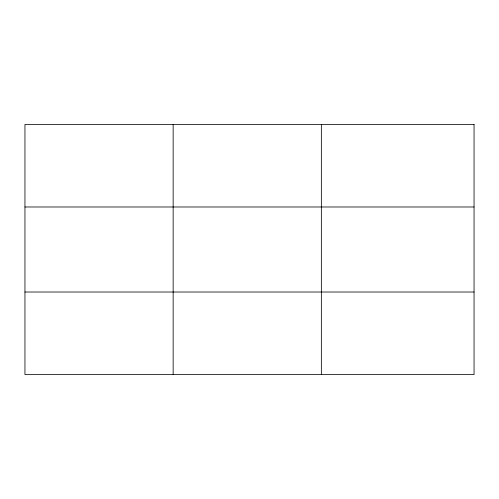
<?xml version="1.0" encoding="UTF-8"?>
<svg xmlns="http://www.w3.org/2000/svg" width="499" height="499" viewBox="0 0 499 499"><rect width="100%" height="100%" fill="white"/><g stroke="black" fill="none" stroke-linecap="round" stroke-linejoin="round"><path stroke-width="0.75" d="M173.153 374.549L173.153 124.451M321.356 374.549L321.356 124.451M24.95 206.985L474.05 206.985M24.95 292.015L474.05 292.015M474.05 124.451L474.05 374.549L24.95 374.549L24.95 124.451L474.05 124.451"/></g></svg>
